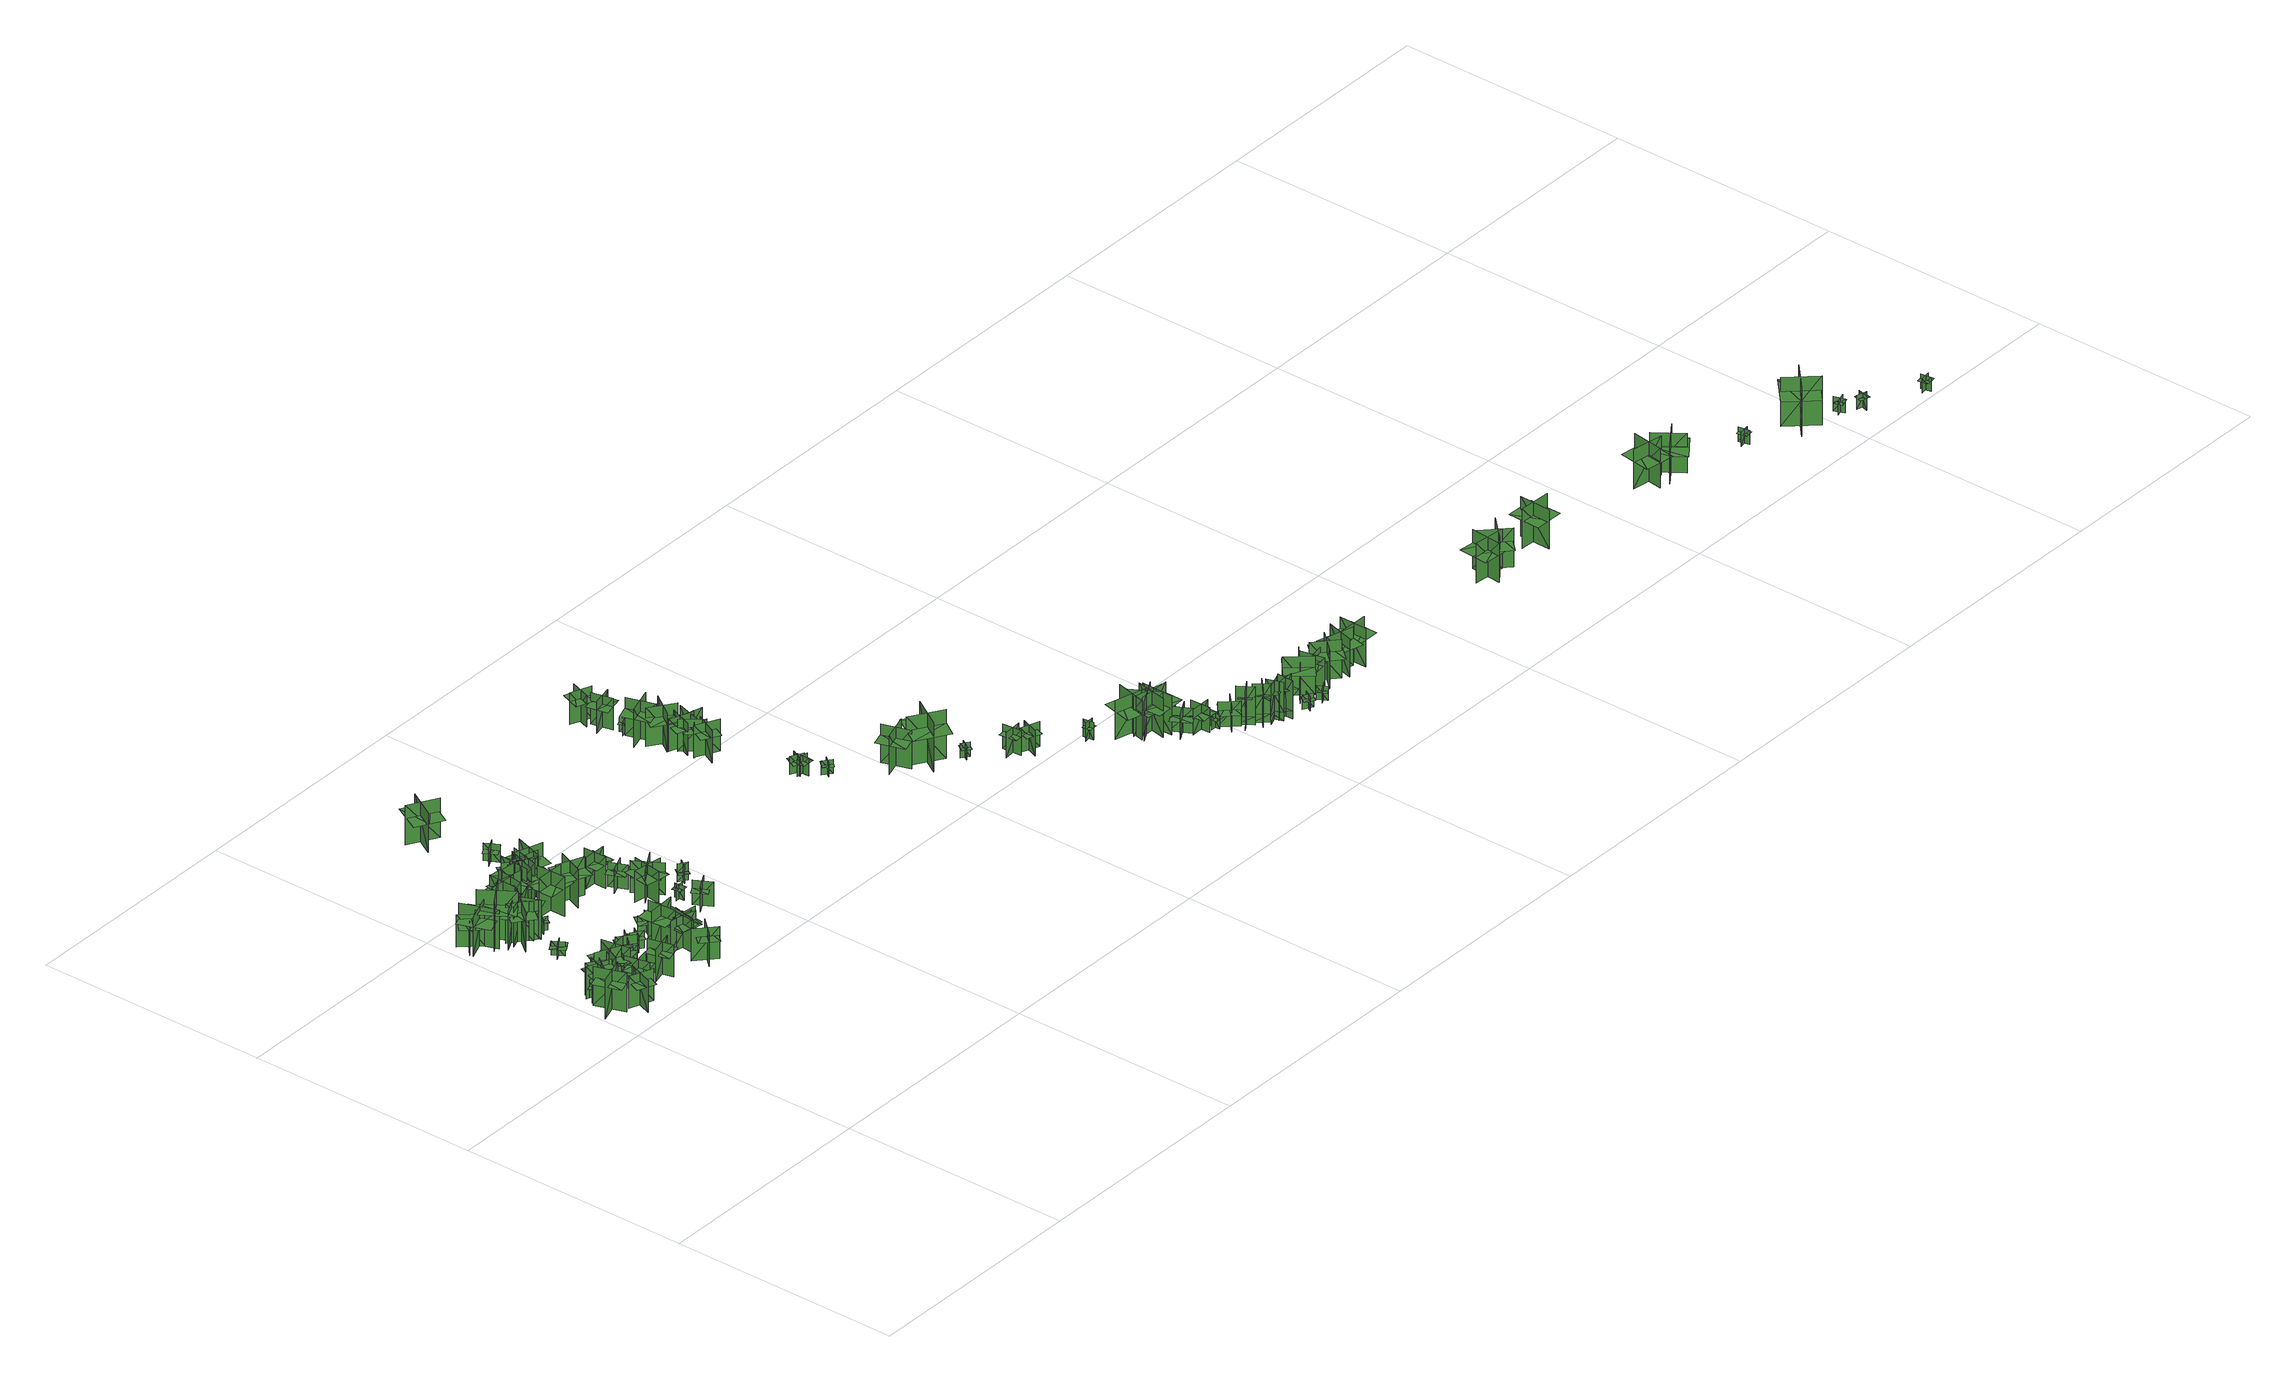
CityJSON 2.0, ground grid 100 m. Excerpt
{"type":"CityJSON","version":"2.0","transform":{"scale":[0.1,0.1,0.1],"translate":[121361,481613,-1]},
"CityObjects":{
"tree1":{"type":"SolitaryVegetationObject","geometry":[{"type":"MultiSurface","lod":"1","boundaries":[[[0,1,2]],[[0,2,3]],[[4,5,6]],[[4,6,7]],[[8,9,10]],[[8,10,11]],[[8,12,13]],[[8,13,9]]]}]},
"tree2":{"type":"SolitaryVegetationObject","geometry":[{"type":"MultiSurface","lod":"1","boundaries":[[[14,15,16]],[[14,16,17]],[[18,19,20]],[[18,20,21]],[[22,23,24]],[[22,24,25]],[[22,25,26]],[[22,26,27]]]}]},
"tree3":{"type":"SolitaryVegetationObject","geometry":[{"type":"MultiSurface","lod":"1","boundaries":[[[28,29,30]],[[28,30,31]],[[32,33,34]],[[32,34,35]],[[36,37,38]],[[36,38,39]],[[36,40,41]],[[36,41,37]]]}]},
"tree4":{"type":"SolitaryVegetationObject","geometry":[{"type":"MultiSurface","lod":"1","boundaries":[[[42,43,44]],[[42,44,45]],[[46,47,48]],[[46,48,49]],[[50,51,52]],[[50,52,53]],[[50,54,55]],[[50,55,51]]]}]},
"tree5":{"type":"SolitaryVegetationObject","geometry":[{"type":"MultiSurface","lod":"1","boundaries":[[[56,57,58]],[[56,58,59]],[[60,61,62]],[[60,62,63]],[[64,65,66]],[[64,66,67]],[[64,67,68]],[[64,68,69]]]}]},
"tree6":{"type":"SolitaryVegetationObject","geometry":[{"type":"MultiSurface","lod":"1","boundaries":[[[70,71,72]],[[70,72,73]],[[74,75,76]],[[74,76,77]],[[78,79,80]],[[78,80,81]],[[78,81,82]],[[78,82,83]]]}]},
"tree7":{"type":"SolitaryVegetationObject","geometry":[{"type":"MultiSurface","lod":"1","boundaries":[[[84,85,86]],[[84,86,87]],[[88,89,90]],[[88,90,91]],[[92,93,94]],[[92,94,95]],[[92,96,97]],[[92,97,93]]]}]},
"tree8":{"type":"SolitaryVegetationObject","geometry":[{"type":"MultiSurface","lod":"1","boundaries":[[[98,99,100]],[[98,100,101]],[[102,103,104]],[[102,104,105]],[[106,107,108]],[[106,108,109]],[[106,109,110]],[[106,110,111]]]}]},
"tree9":{"type":"SolitaryVegetationObject","geometry":[{"type":"MultiSurface","lod":"1","boundaries":[[[112,113,114]],[[112,114,115]],[[116,117,118]],[[116,118,119]],[[120,121,122]],[[120,122,123]],[[120,123,124]],[[120,124,125]]]}]},
"tree10":{"type":"SolitaryVegetationObject","geometry":[{"type":"MultiSurface","lod":"1","boundaries":[[[126,127,128]],[[126,128,129]],[[130,131,132]],[[130,132,133]],[[134,135,136]],[[134,136,137]],[[134,138,139]],[[134,139,135]]]}]},
"tree11":{"type":"SolitaryVegetationObject","geometry":[{"type":"MultiSurface","lod":"1","boundaries":[[[140,141,142]],[[140,142,143]],[[144,145,146]],[[144,146,147]],[[148,149,150]],[[148,150,151]],[[148,151,152]],[[148,152,153]]]}]},
"tree12":{"type":"SolitaryVegetationObject","geometry":[{"type":"MultiSurface","lod":"1","boundaries":[[[154,155,156]],[[154,156,157]],[[158,159,160]],[[158,160,161]],[[162,163,164]],[[162,164,165]],[[162,165,166]],[[162,166,167]]]}]},
"tree13":{"type":"SolitaryVegetationObject","geometry":[{"type":"MultiSurface","lod":"1","boundaries":[[[168,169,170]],[[168,170,171]],[[172,173,174]],[[172,174,175]],[[176,177,178]],[[176,178,179]],[[176,179,180]],[[176,180,181]]]}]},
"tree14":{"type":"SolitaryVegetationObject","geometry":[{"type":"MultiSurface","lod":"1","boundaries":[[[182,183,184]],[[182,184,185]],[[186,187,188]],[[186,188,189]],[[190,191,192]],[[190,192,193]],[[190,193,194]],[[190,194,195]]]}]},
"tree15":{"type":"SolitaryVegetationObject","geometry":[{"type":"MultiSurface","lod":"1","boundaries":[[[196,197,198]],[[196,198,199]],[[200,201,202]],[[200,202,203]],[[204,205,206]],[[204,206,207]],[[204,207,208]],[[204,208,209]]]}]},
"tree16":{"type":"SolitaryVegetationObject","geometry":[{"type":"MultiSurface","lod":"1","boundaries":[[[210,211,212]],[[210,212,213]],[[214,215,216]],[[214,216,217]],[[218,219,220]],[[218,220,221]],[[218,222,223]],[[218,223,219]]]}]},
"tree17":{"type":"SolitaryVegetationObject","geometry":[{"type":"MultiSurface","lod":"1","boundaries":[[[224,225,226]],[[224,226,227]],[[228,229,230]],[[228,230,231]],[[232,233,234]],[[232,234,235]],[[232,236,237]],[[232,237,233]]]}]},
"tree18":{"type":"SolitaryVegetationObject","geometry":[{"type":"MultiSurface","lod":"1","boundaries":[[[238,239,240]],[[238,240,241]],[[242,243,244]],[[242,244,245]],[[246,247,248]],[[246,248,249]],[[246,249,250]],[[246,250,251]]]}]},
"tree19":{"type":"SolitaryVegetationObject","geometry":[{"type":"MultiSurface","lod":"1","boundaries":[[[252,253,254]],[[252,254,255]],[[256,257,258]],[[256,258,259]],[[260,261,262]],[[260,262,263]],[[260,261,264]],[[260,264,265]]]}]},
"tree20":{"type":"SolitaryVegetationObject","geometry":[{"type":"MultiSurface","lod":"1","boundaries":[[[266,267,268]],[[266,268,269]],[[270,271,272]],[[270,272,273]],[[274,275,276]],[[274,276,277]],[[274,277,278]],[[274,278,279]]]}]},
"tree21":{"type":"SolitaryVegetationObject","geometry":[{"type":"MultiSurface","lod":"1","boundaries":[[[280,281,282]],[[280,282,283]],[[284,285,286]],[[284,286,287]],[[288,289,290]],[[288,290,291]],[[288,291,292]],[[288,292,293]]]}]},
"tree22":{"type":"SolitaryVegetationObject","geometry":[{"type":"MultiSurface","lod":"1","boundaries":[[[294,295,296]],[[294,296,297]],[[298,299,300]],[[298,300,301]],[[302,303,304]],[[302,304,305]],[[302,305,306]],[[302,306,307]]]}]},
"tree23":{"type":"SolitaryVegetationObject","geometry":[{"type":"MultiSurface","lod":"1","boundaries":[[[308,309,310]],[[308,310,311]],[[312,313,314]],[[312,314,315]],[[316,317,318]],[[316,318,319]],[[316,319,320]],[[316,320,321]]]}]},
"tree24":{"type":"SolitaryVegetationObject","geometry":[{"type":"MultiSurface","lod":"1","boundaries":[[[322,323,324]],[[322,324,325]],[[326,327,328]],[[326,328,329]],[[330,331,332]],[[330,332,333]],[[330,334,335]],[[330,335,331]]]}]},
"tree25":{"type":"SolitaryVegetationObject","geometry":[{"type":"MultiSurface","lod":"1","boundaries":[[[336,337,338]],[[336,338,339]],[[340,341,342]],[[340,342,343]],[[344,345,346]],[[344,346,347]],[[344,348,349]],[[344,349,345]]]}]},
"tree26":{"type":"SolitaryVegetationObject","geometry":[{"type":"MultiSurface","lod":"1","boundaries":[[[350,351,352]],[[350,352,353]],[[354,355,356]],[[354,356,357]],[[358,359,360]],[[358,360,361]],[[358,362,363]],[[358,363,359]]]}]},
"tree27":{"type":"SolitaryVegetationObject","geometry":[{"type":"MultiSurface","lod":"1","boundaries":[[[364,365,366]],[[364,366,367]],[[368,369,370]],[[368,370,371]],[[372,373,374]],[[372,374,375]],[[372,375,376]],[[372,376,377]]]}]},
"tree28":{"type":"SolitaryVegetationObject","geometry":[{"type":"MultiSurface","lod":"1","boundaries":[[[378,379,380]],[[378,380,381]],[[382,383,384]],[[382,384,385]],[[386,387,388]],[[386,388,389]],[[386,389,390]],[[386,390,391]]]}]},
"tree29":{"type":"SolitaryVegetationObject","geometry":[{"type":"MultiSurface","lod":"1","boundaries":[[[392,393,394]],[[392,394,395]],[[396,397,398]],[[396,398,399]],[[400,401,402]],[[400,402,403]],[[400,404,405]],[[400,405,401]]]}]},
"tree30":{"type":"SolitaryVegetationObject","geometry":[{"type":"MultiSurface","lod":"1","boundaries":[[[406,407,408]],[[406,408,409]],[[410,411,412]],[[410,412,413]],[[414,415,411]],[[414,411,410]],[[416,417,407]],[[416,407,406]],[[406,407,418]],[[406,418,419]],[[406,420,421]],[[406,421,407]]]}]},
"tree31":{"type":"SolitaryVegetationObject","geometry":[{"type":"MultiSurface","lod":"1","boundaries":[[[422,423,424]],[[422,424,425]],[[426,427,428]],[[426,428,429]],[[430,431,432]],[[430,432,433]],[[430,433,434]],[[430,434,435]]]}]},
"tree32":{"type":"SolitaryVegetationObject","geometry":[{"type":"MultiSurface","lod":"1","boundaries":[[[436,437,438]],[[436,438,439]],[[440,441,442]],[[440,442,443]],[[444,445,446]],[[444,446,447]],[[444,448,449]],[[444,449,445]]]}]},
"tree33":{"type":"SolitaryVegetationObject","geometry":[{"type":"MultiSurface","lod":"1","boundaries":[[[450,451,452]],[[450,452,453]],[[454,455,456]],[[454,456,457]],[[458,459,460]],[[458,460,461]],[[458,461,462]],[[458,462,463]]]}]},
"tree34":{"type":"SolitaryVegetationObject","geometry":[{"type":"MultiSurface","lod":"1","boundaries":[[[464,465,466]],[[464,466,467]],[[468,469,470]],[[468,470,471]],[[472,473,474]],[[472,474,475]],[[472,475,476]],[[472,476,477]]]}]},
"tree35":{"type":"SolitaryVegetationObject","geometry":[{"type":"MultiSurface","lod":"1","boundaries":[[[478,479,480]],[[478,480,481]],[[482,483,484]],[[482,484,485]],[[486,487,488]],[[486,488,489]],[[486,489,490]],[[486,490,491]]]}]},
"tree36":{"type":"SolitaryVegetationObject","geometry":[{"type":"MultiSurface","lod":"1","boundaries":[[[492,493,494]],[[492,494,495]],[[496,497,498]],[[496,498,499]],[[500,501,502]],[[500,502,503]],[[500,503,504]],[[500,504,505]]]}]},
"tree37":{"type":"SolitaryVegetationObject","geometry":[{"type":"MultiSurface","lod":"1","boundaries":[[[506,507,508]],[[506,508,509]],[[510,511,512]],[[510,512,513]],[[514,515,516]],[[514,516,517]],[[514,515,518]],[[514,518,519]]]}]},
"tree38":{"type":"SolitaryVegetationObject","geometry":[{"type":"MultiSurface","lod":"1","boundaries":[[[520,521,522]],[[520,522,523]],[[524,525,526]],[[524,526,527]],[[528,529,530]],[[528,530,531]],[[528,529,532]],[[528,532,533]]]}]},
"tree39":{"type":"SolitaryVegetationObject","geometry":[{"type":"MultiSurface","lod":"1","boundaries":[[[534,535,536]],[[534,536,537]],[[538,539,540]],[[538,540,541]],[[542,543,544]],[[542,544,545]],[[542,543,546]],[[542,546,547]]]}]},
"tree40":{"type":"SolitaryVegetationObject","geometry":[{"type":"MultiSurface","lod":"1","boundaries":[[[548,549,550]],[[548,550,551]],[[552,553,554]],[[552,554,555]],[[556,557,558]],[[556,558,559]],[[556,557,560]],[[556,560,561]]]}]},
"tree41":{"type":"SolitaryVegetationObject","geometry":[{"type":"MultiSurface","lod":"1","boundaries":[[[562,563,564]],[[562,564,565]],[[566,567,568]],[[566,568,569]],[[570,571,572]],[[570,572,573]],[[570,571,574]],[[570,574,575]]]}]},
"tree42":{"type":"SolitaryVegetationObject","geometry":[{"type":"MultiSurface","lod":"1","boundaries":[[[576,577,578]],[[576,578,579]],[[580,581,582]],[[580,582,583]],[[584,585,586]],[[584,586,587]],[[584,585,588]],[[584,588,589]]]}]},
"tree43":{"type":"SolitaryVegetationObject","geometry":[{"type":"MultiSurface","lod":"1","boundaries":[[[590,591,592]],[[590,592,593]],[[594,595,596]],[[594,596,597]],[[598,599,600]],[[598,600,601]],[[598,602,603]],[[598,603,599]]]}]},
"tree44":{"type":"SolitaryVegetationObject","geometry":[{"type":"MultiSurface","lod":"1","boundaries":[[[604,605,606]],[[604,606,607]],[[608,609,610]],[[608,610,611]],[[612,613,614]],[[612,614,615]],[[612,615,616]],[[612,616,617]]]}]},
"tree45":{"type":"SolitaryVegetationObject","geometry":[{"type":"MultiSurface","lod":"1","boundaries":[[[618,619,620]],[[618,620,621]],[[622,623,624]],[[622,624,625]],[[626,627,628]],[[626,628,629]],[[626,627,630]],[[626,630,631]]]}]},
"tree46":{"type":"SolitaryVegetationObject","geometry":[{"type":"MultiSurface","lod":"1","boundaries":[[[632,633,634]],[[632,634,635]],[[636,637,638]],[[636,638,639]],[[640,641,642]],[[640,642,643]],[[640,641,644]],[[640,644,645]]]}]},
"tree47":{"type":"SolitaryVegetationObject","geometry":[{"type":"MultiSurface","lod":"1","boundaries":[[[646,647,648]],[[646,648,649]],[[650,651,652]],[[650,652,653]],[[654,655,656]],[[654,656,657]],[[654,657,658]],[[654,658,659]]]}]},
"tree48":{"type":"SolitaryVegetationObject","geometry":[{"type":"MultiSurface","lod":"1","boundaries":[[[660,661,662]],[[660,662,663]],[[664,665,666]],[[664,666,667]],[[668,669,670]],[[668,670,671]],[[668,671,672]],[[668,672,673]]]}]},
"tree49":{"type":"SolitaryVegetationObject","geometry":[{"type":"MultiSurface","lod":"1","boundaries":[[[674,675,676]],[[674,676,677]],[[678,679,680]],[[678,680,681]],[[682,683,684]],[[682,684,685]],[[682,685,686]],[[682,686,687]]]}]},
"tree50":{"type":"SolitaryVegetationObject","geometry":[{"type":"MultiSurface","lod":"1","boundaries":[[[688,689,690]],[[688,690,691]],[[692,693,694]],[[692,694,695]],[[696,697,698]],[[696,698,699]],[[696,699,700]],[[696,700,701]]]}]},
"tree51":{"type":"SolitaryVegetationObject","geometry":[{"type":"MultiSurface","lod":"1","boundaries":[[[702,703,704]],[[702,704,705]],[[706,707,708]],[[706,708,709]],[[710,711,712]],[[710,712,713]],[[710,713,714]],[[710,714,715]]]}]},
"tree52":{"type":"SolitaryVegetationObject","geometry":[{"type":"MultiSurface","lod":"1","boundaries":[[[716,717,718]],[[716,718,719]],[[720,721,722]],[[720,722,723]],[[724,725,726]],[[724,726,727]],[[724,727,728]],[[724,728,729]]]}]},
"tree53":{"type":"SolitaryVegetationObject","geometry":[{"type":"MultiSurface","lod":"1","boundaries":[[[730,731,732]],[[730,732,733]],[[734,735,736]],[[734,736,737]],[[738,739,740]],[[738,740,741]],[[738,741,742]],[[738,742,743]]]}]},
"tree54":{"type":"SolitaryVegetationObject","geometry":[{"type":"MultiSurface","lod":"1","boundaries":[[[744,745,746]],[[744,746,747]],[[748,749,750]],[[748,750,751]],[[752,753,754]],[[752,754,755]],[[752,755,756]],[[752,756,757]]]}]},
"tree55":{"type":"SolitaryVegetationObject","geometry":[{"type":"MultiSurface","lod":"1","boundaries":[[[758,759,760]],[[758,760,761]],[[762,763,764]],[[762,764,765]],[[766,767,763]],[[766,763,762]],[[768,769,759]],[[768,759,758]],[[758,759,770]],[[758,770,771]],[[758,772,773]],[[758,773,759]]]}]},
"tree56":{"type":"SolitaryVegetationObject","geometry":[{"type":"MultiSurface","lod":"1","boundaries":[[[774,775,776]],[[774,776,777]],[[778,779,780]],[[778,780,781]],[[782,783,784]],[[782,784,785]],[[782,786,787]],[[782,787,783]]]}]},
"tree57":{"type":"SolitaryVegetationObject","geometry":[{"type":"MultiSurface","lod":"1","boundaries":[[[788,789,790]],[[788,790,791]],[[792,793,794]],[[792,794,795]],[[796,797,798]],[[796,798,799]],[[796,797,800]],[[796,800,801]]]}]},
"tree58":{"type":"SolitaryVegetationObject","geometry":[{"type":"MultiSurface","lod":"1","boundaries":[[[802,803,804]],[[802,804,805]],[[806,807,808]],[[806,808,809]],[[810,811,812]],[[810,812,813]],[[810,813,814]],[[810,814,815]]]}]},
"tree59":{"type":"SolitaryVegetationObject","geometry":[{"type":"MultiSurface","lod":"1","boundaries":[[[816,817,818]],[[816,818,819]],[[820,821,822]],[[820,822,823]],[[824,825,826]],[[824,826,827]],[[824,827,828]],[[824,828,829]]]}]},
"tree60":{"type":"SolitaryVegetationObject","geometry":[{"type":"MultiSurface","lod":"1","boundaries":[[[830,831,832]],[[830,832,833]],[[834,835,836]],[[834,836,837]],[[838,839,840]],[[838,840,841]],[[838,842,843]],[[838,843,839]]]}]},
"tree61":{"type":"SolitaryVegetationObject","geometry":[{"type":"MultiSurface","lod":"1","boundaries":[[[844,845,846]],[[844,846,847]],[[848,849,850]],[[848,850,851]],[[852,853,854]],[[852,854,855]],[[852,855,856]],[[852,856,857]]]}]},
"tree62":{"type":"SolitaryVegetationObject","geometry":[{"type":"MultiSurface","lod":"1","boundaries":[[[858,859,860]],[[858,860,861]],[[862,863,864]],[[862,864,865]],[[866,867,868]],[[866,868,869]],[[866,870,871]],[[866,871,867]]]}]},
"tree63":{"type":"SolitaryVegetationObject","geometry":[{"type":"MultiSurface","lod":"1","boundaries":[[[872,873,874]],[[872,874,875]],[[876,877,878]],[[876,878,879]],[[880,881,882]],[[880,882,883]],[[880,883,884]],[[880,884,885]]]}]},
"tree64":{"type":"SolitaryVegetationObject","geometry":[{"type":"MultiSurface","lod":"1","boundaries":[[[886,887,888]],[[886,888,889]],[[890,891,892]],[[890,892,893]],[[894,895,896]],[[894,896,897]],[[894,897,898]],[[894,898,899]]]}]},
"tree65":{"type":"SolitaryVegetationObject","geometry":[{"type":"MultiSurface","lod":"1","boundaries":[[[900,901,902]],[[900,902,903]],[[904,905,906]],[[904,906,907]],[[908,909,910]],[[908,910,911]],[[908,911,912]],[[908,912,913]]]}]},
"tree66":{"type":"SolitaryVegetationObject","geometry":[{"type":"MultiSurface","lod":"1","boundaries":[[[914,915,916]],[[914,916,917]],[[918,919,920]],[[918,920,921]],[[922,923,924]],[[922,924,925]],[[922,925,926]],[[922,926,927]]]}]},
"tree67":{"type":"SolitaryVegetationObject","geometry":[{"type":"MultiSurface","lod":"1","boundaries":[[[928,929,930]],[[928,930,931]],[[932,933,934]],[[932,934,935]],[[936,937,938]],[[936,938,939]],[[936,939,940]],[[936,940,941]]]}]},
"tree68":{"type":"SolitaryVegetationObject","geometry":[{"type":"MultiSurface","lod":"1","boundaries":[[[942,943,944]],[[942,944,945]],[[946,947,948]],[[946,948,949]],[[950,951,952]],[[950,952,953]],[[950,953,954]],[[950,954,955]]]}]},
"tree69":{"type":"SolitaryVegetationObject","geometry":[{"type":"MultiSurface","lod":"1","boundaries":[[[956,957,958]],[[956,958,959]],[[960,961,962]],[[960,962,963]],[[964,965,966]],[[964,966,967]],[[964,967,968]],[[964,968,969]]]}]},
"tree70":{"type":"SolitaryVegetationObject","geometry":[{"type":"MultiSurface","lod":"1","boundaries":[[[970,971,972]],[[970,972,973]],[[974,975,976]],[[974,976,977]],[[978,979,980]],[[978,980,981]],[[978,981,982]],[[978,982,983]]]}]},
"tree71":{"type":"SolitaryVegetationObject","geometry":[{"type":"MultiSurface","lod":"1","boundaries":[[[984,985,986]],[[984,986,987]],[[988,989,990]],[[988,990,991]],[[992,993,994]],[[992,994,995]],[[992,996,997]],[[992,997,993]]]}]},
"tree72":{"type":"SolitaryVegetationObject","geometry":[{"type":"MultiSurface","lod":"1","boundaries":[[[998,999,1000]],[[998,1000,1001]],[[1002,1003,1004]],[[1002,1004,1005]],[[1006,1007,1008]],[[1006,1008,1009]],[[1006,1010,1011]],[[1006,1011,1007]]]}]},
"tree73":{"type":"SolitaryVegetationObject","geometry":[{"type":"MultiSurface","lod":"1","boundaries":[[[1012,1013,1014]],[[1012,1014,1015]],[[1016,1017,1018]],[[1016,1018,1019]],[[1020,1021,1022]],[[1020,1022,1023]],[[1020,1024,1025]],[[1020,1025,1021]]]}]},
"tree74":{"type":"SolitaryVegetationObject","geometry":[{"type":"MultiSurface","lod":"1","boundaries":[[[1026,1027,1028]],[[1026,1028,1029]],[[1030,1031,1032]],[[1030,1032,1033]],[[1034,1035,1036]],[[1034,1036,1037]],[[1034,1037,1038]],[[1034,1038,1039]]]}]},
"tree75":{"type":"SolitaryVegetationObject","geometry":[{"type":"MultiSurface","lod":"1","boundaries":[[[1040,1041,1042]],[[1040,1042,1043]],[[1044,1045,1046]],[[1044,1046,1047]],[[1048,1049,1050]],[[1048,1050,1051]],[[1048,1051,1052]],[[1048,1052,1053]]]}]},
"tree76":{"type":"SolitaryVegetationObject","geometry":[{"type":"MultiSurface","lod":"1","boundaries":[[[1054,1055,1056]],[[1054,1056,1057]],[[1058,1059,1060]],[[1058,1060,1061]],[[1062,1063,1064]],[[1062,1064,1065]],[[1062,1065,1066]],[[1062,1066,1067]]]}]},
"tree77":{"type":"SolitaryVegetationObject","geometry":[{"type":"MultiSurface","lod":"1","boundaries":[[[1068,1069,1070]],[[1068,1070,1071]],[[1072,1073,1074]],[[1072,1074,1075]],[[1076,1077,1078]],[[1076,1078,1079]],[[1076,1079,1080]],[[1076,1080,1081]]]}]},
"tree78":{"type":"SolitaryVegetationObject","geometry":[{"type":"MultiSurface","lod":"1","boundaries":[[[1082,1083,1084]],[[1082,1084,1085]],[[1086,1087,1088]],[[1086,1088,1089]],[[1090,1091,1092]],[[1090,1092,1093]],[[1090,1093,1094]],[[1090,1094,1095]]]}]},
"tree79":{"type":"SolitaryVegetationObject","geometry":[{"type":"MultiSurface","lod":"1","boundaries":[[[1096,1097,1098]],[[1096,1098,1099]],[[1100,1101,1102]],[[1100,1102,1103]],[[1104,1105,1106]],[[1104,1106,1107]],[[1104,1107,1108]],[[1104,1108,1109]]]}]},
"tree80":{"type":"SolitaryVegetationObject","geometry":[{"type":"MultiSurface","lod":"1","boundaries":[[[1110,1111,1112]],[[1110,1112,1113]],[[1114,1115,1116]],[[1114,1116,1117]],[[1118,1119,1120]],[[1118,1120,1121]],[[1118,1122,1123]],[[1118,1123,1119]]]}]},
"tree81":{"type":"SolitaryVegetationObject","geometry":[{"type":"MultiSurface","lod":"1","boundaries":[[[1124,1125,1126]],[[1124,1126,1127]],[[1128,1129,1130]],[[1128,1130,1131]],[[1132,1133,1134]],[[1132,1134,1135]],[[1132,1135,1136]],[[1132,1136,1137]]]}]},
"tree82":{"type":"SolitaryVegetationObject","geometry":[{"type":"MultiSurface","lod":"1","boundaries":[[[1138,1139,1140]],[[1138,1140,1141]],[[1142,1143,1144]],[[1142,1144,1145]],[[1146,1147,1148]],[[1146,1148,1149]],[[1146,1149,1150]],[[1146,1150,1151]]]}]},
"tree83":{"type":"SolitaryVegetationObject","geometry":[{"type":"MultiSurface","lod":"1","boundaries":[[[1152,1153,1154]],[[1152,1154,1155]],[[1156,1157,1158]],[[1156,1158,1159]],[[1160,1161,1162]],[[1160,1162,1163]],[[1160,1163,1164]],[[1160,1164,1165]]]}]},
"tree84":{"type":"SolitaryVegetationObject","geometry":[{"type":"MultiSurface","lod":"1","boundaries":[[[1166,1167,1168]],[[1166,1168,1169]],[[1170,1171,1172]],[[1170,1172,1173]],[[1174,1175,1171]],[[1174,1171,1170]],[[1176,1177,1167]],[[1176,1167,1166]],[[1178,1179,1180]],[[1178,1180,1181]],[[1182,1183,1184]],[[1182,1184,1185]]]}]},
"tree85":{"type":"SolitaryVegetationObject","geometry":[{"type":"MultiSurface","lod":"1","boundaries":[[[1186,1187,1188]],[[1186,1188,1189]],[[1190,1191,1192]],[[1190,1192,1193]],[[1194,1195,1191]],[[1194,1191,1190]],[[1196,1197,1187]],[[1196,1187,1186]],[[1198,1199,1200]],[[1198,1200,1201]],[[1202,1203,1204]],[[1202,1204,1205]]]}]},
"tree86":{"type":"SolitaryVegetationObject","geometry":[{"type":"MultiSurface","lod":"1","boundaries":[[[1206,1207,1208]],[[1206,1208,1209]],[[1210,1211,1212]],[[1210,1212,1213]],[[1214,1215,1211]],[[1214,1211,1210]],[[1216,1217,1207]],[[1216,1207,1206]],[[1218,1219,1220]],[[1218,1220,1221]],[[1222,1223,1224]],[[1222,1224,1225]]]}]},
"tree87":{"type":"SolitaryVegetationObject","geometry":[{"type":"MultiSurface","lod":"1","boundaries":[[[1226,1227,1228]],[[1226,1228,1229]],[[1230,1231,1232]],[[1230,1232,1233]],[[1234,1235,1231]],[[1234,1231,1230]],[[1236,1237,1227]],[[1236,1227,1226]],[[1238,1239,1240]],[[1238,1240,1241]],[[1242,1243,1244]],[[1242,1244,1245]]]}]},
"tree88":{"type":"SolitaryVegetationObject","geometry":[{"type":"MultiSurface","lod":"1","boundaries":[[[1246,1247,1248]],[[1246,1248,1249]],[[1250,1251,1252]],[[1250,1252,1253]],[[1254,1255,1256]],[[1254,1256,1257]],[[1254,1257,1258]],[[1254,1258,1259]]]}]},
"tree89":{"type":"SolitaryVegetationObject","geometry":[{"type":"MultiSurface","lod":"1","boundaries":[[[1260,1261,1262]],[[1260,1262,1263]],[[1264,1265,1266]],[[1264,1266,1267]],[[1268,1269,1270]],[[1268,1270,1271]],[[1268,1271,1272]],[[1268,1272,1273]]]}]},
"tree90":{"type":"SolitaryVegetationObject","geometry":[{"type":"MultiSurface","lod":"1","boundaries":[[[1274,1275,1276]],[[1274,1276,1277]],[[1278,1279,1280]],[[1278,1280,1281]],[[1282,1283,1284]],[[1282,1284,1285]],[[1282,1285,1286]],[[1282,1286,1287]]]}]},
"tree91":{"type":"SolitaryVegetationObject","geometry":[{"type":"MultiSurface","lod":"1","boundaries":[[[1288,1289,1290]],[[1288,1290,1291]],[[1292,1293,1294]],[[1292,1294,1295]],[[1296,1297,1298]],[[1296,1298,1299]],[[1296,1300,1301]],[[1296,1301,1297]]]}]},
"tree92":{"type":"SolitaryVegetationObject","geometry":[{"type":"MultiSurface","lod":"1","boundaries":[[[1302,1303,1304]],[[1302,1304,1305]],[[1306,1307,1308]],[[1306,1308,1309]],[[1310,1311,1312]],[[1310,1312,1313]],[[1310,1313,1314]],[[1310,1314,1315]]]}]},
"tree93":{"type":"SolitaryVegetationObject","geometry":[{"type":"MultiSurface","lod":"1","boundaries":[[[1316,1317,1318]],[[1316,1318,1319]],[[1320,1321,1322]],[[1320,1322,1323]],[[1324,1325,1326]],[[1324,1326,1327]],[[1324,1327,1328]],[[1324,1328,1329]]]}]},
"tree94":{"type":"SolitaryVegetationObject","geometry":[{"type":"MultiSurface","lod":"1","boundaries":[[[1330,1331,1332]],[[1330,1332,1333]],[[1334,1335,1336]],[[1334,1336,1337]],[[1338,1339,1340]],[[1338,1340,1341]],[[1338,1341,1342]],[[1338,1342,1343]]]}]},
"tree95":{"type":"SolitaryVegetationObject","geometry":[{"type":"MultiSurface","lod":"1","boundaries":[[[1344,1345,1346]],[[1344,1346,1347]],[[1348,1349,1350]],[[1348,1350,1351]],[[1352,1353,1354]],[[1352,1354,1355]],[[1352,1355,1356]],[[1352,1356,1357]]]}]},
"tree96":{"type":"SolitaryVegetationObject","geometry":[{"type":"MultiSurface","lod":"1","boundaries":[[[1358,1359,1360]],[[1358,1360,1361]],[[1362,1363,1364]],[[1362,1364,1365]],[[1366,1367,1368]],[[1366,1368,1369]],[[1366,1369,1370]],[[1366,1370,1371]]]}]},
"tree97":{"type":"SolitaryVegetationObject","geometry":[{"type":"MultiSurface","lod":"1","boundaries":[[[1372,1373,1374]],[[1372,1374,1375]],[[1376,1377,1378]],[[1376,1378,1379]],[[1380,1381,1382]],[[1380,1382,1383]],[[1380,1383,1384]],[[1380,1384,1385]]]}]},
"tree98":{"type":"SolitaryVegetationObject","geometry":[{"type":"MultiSurface","lod":"1","boundaries":[[[1386,1387,1388]],[[1386,1388,1389]],[[1390,1391,1392]],[[1390,1392,1393]],[[1394,1395,1396]],[[1394,1396,1397]],[[1394,1397,1398]],[[1394,1398,1399]]]}]},
"tree99":{"type":"SolitaryVegetationObject","geometry":[{"type":"MultiSurface","lod":"1","boundaries":[[[1400,1401,1402]],[[1400,1402,1403]],[[1404,1405,1406]],[[1404,1406,1407]],[[1408,1409,1410]],[[1408,1410,1411]],[[1408,1411,1412]],[[1408,1412,1413]]]}]},
"tree100":{"type":"SolitaryVegetationObject","geometry":[{"type":"MultiSurface","lod":"1","boundaries":[[[1414,1415,1416]],[[1414,1416,1417]],[[1418,1419,1420]],[[1418,1420,1421]],[[1422,1423,1424]],[[1422,1424,1425]],[[1422,1426,1427]],[[1422,1427,1423]]]}]},
"tree101":{"type":"SolitaryVegetationObject","geometry":[{"type":"MultiSurface","lod":"1","boundaries":[[[1428,1429,1430]],[[1428,1430,1431]],[[1432,1433,1434]],[[1432,1434,1435]],[[1436,1437,1438]],[[1436,1438,1439]],[[1436,1439,1440]],[[1436,1440,1441]]]}]},
"tree102":{"type":"SolitaryVegetationObject","geometry":[{"type":"MultiSurface","lod":"1","boundaries":[[[1442,1443,1444]],[[1442,1444,1445]],[[1446,1447,1448]],[[1446,1448,1449]],[[1450,1451,1452]],[[1450,1452,1453]],[[1450,1454,1455]],[[1450,1455,1451]]]}]},
"tree103":{"type":"SolitaryVegetationObject","geometry":[{"type":"MultiSurface","lod":"1","boundaries":[[[1456,1457,1458]],[[1456,1458,1459]],[[1460,1461,1462]],[[1460,1462,1463]],[[1464,1465,1466]],[[1464,1466,1467]],[[1464,1468,1469]],[[1464,1469,1465]]]}]},
"tree104":{"type":"SolitaryVegetationObject","geometry":[{"type":"MultiSurface","lod":"1","boundaries":[[[1470,1471,1472]],[[1470,1472,1473]],[[1474,1475,1476]],[[1474,1476,1477]],[[1478,1479,1480]],[[1478,1480,1481]],[[1478,1481,1482]],[[1478,1482,1483]]]}]}
},
"vertices":[
[53,1253,10],[95,1130,10],[95,1130,182],[53,1253,182],[9,1161,10],[132,1202,10],[132,1202,182],[9,1161,182],[57,1243,137],[95,1130,137],[144,1147,137],[106,1259,137],[8,1226,137],[46,1114,137],
[66,1270,8],[124,1291,8],[124,1291,90],[66,1270,90],[106,1251,8],[84,1309,8],[84,1309,90],[106,1251,90],[103,1258,59],[127,1267,59],[112,1307,59],[88,1299,59],[64,1290,59],[79,1249,59],
[147,1069,7],[185,1168,7],[185,1168,148],[147,1069,148],[223,1103,7],[124,1142,7],[124,1142,148],[223,1103,148],[150,1077,112],[185,1168,112],[146,1183,112],[111,1092,112],[189,1062,112],[224,1153,112],
[99,1231,7],[135,1331,7],[135,1331,148],[99,1231,148],[175,1267,7],[75,1304,7],[75,1304,148],[175,1267,148],[102,1240,111],[135,1331,111],[96,1346,111],[62,1254,111],[141,1225,111],[175,1317,111],
[176,1261,9],[92,1323,9],[92,1323,149],[176,1261,149],[166,1327,9],[166,1327,149],[104,1243,149],[104,1243,9],[166,1327,105],[131,1353,105],[81,1286,105],[116,1260,105],[151,1234,105],[201,1301,105],
[209,1341,8],[158,1231,8],[158,1231,177],[209,1341,177],[133,1314,8],[243,1263,8],[243,1263,177],[133,1314,177],[133,1314,130],[107,1259,130],[218,1207,130],[243,1263,130],[269,1318,130],[159,1369,130],
[291,1198,10],[187,1176,10],[187,1176,150],[291,1198,150],[221,1244,10],[243,1140,10],[243,1140,150],[221,1244,150],[282,1196,114],[187,1176,114],[196,1135,114],[291,1155,114],[274,1238,114],[179,1217,114],
[285,1302,9],[165,1281,9],[165,1281,178],[285,1302,178],[219,1349,9],[240,1229,9],[240,1229,178],[219,1349,178],[219,1349,131],[159,1339,131],[180,1219,131],[240,1229,131],[300,1240,131],[279,1360,131],
[271,1324,10],[216,1241,10],[216,1241,149],[271,1324,149],[206,1312,10],[289,1256,10],[289,1256,149],[206,1312,149],[206,1312,110],[178,1270,110],[261,1215,110],[289,1256,110],[316,1298,110],[234,1353,110],
[36,1825,6],[115,1896,6],[115,1896,147],[36,1825,147],[120,1821,6],[49,1900,6],[49,1900,147],[120,1821,147],[43,1831,110],[115,1896,110],[87,1927,110],[15,1862,110],[71,1800,110],[143,1865,110],
[242,1325,11],[304,1247,11],[304,1247,149],[242,1325,149],[234,1259,11],[312,1322,11],[312,1322,149],[234,1259,149],[234,1259,110],[266,1220,110],[343,1283,110],[312,1322,110],[280,1360,110],[203,1297,110],
[82,1914,7],[138,1767,7],[138,1767,177],[82,1914,177],[37,1811,7],[184,1867,7],[184,1867,177],[37,1811,177],[43,1813,130],[68,1749,130],[203,1801,130],[178,1865,130],[154,1929,130],[19,1878,130],
[115,1856,8],[192,1864,8],[192,1864,116],[115,1856,116],[155,1823,8],[147,1900,8],[147,1900,116],[155,1823,116],[155,1823,86],[194,1827,86],[185,1904,86],[147,1900,86],[108,1896,86],[117,1819,86],
[261,1584,6],[261,1584,68],[216,1555,68],[216,1555,6],[253,1549,6],[253,1549,68],[225,1592,68],[225,1592,6],[257,1542,48],[280,1557,48],[245,1611,48],[223,1596,48],[200,1582,48],[235,1528,48],
[240,1857,6],[112,1770,6],[112,1770,222],[240,1857,222],[138,1877,6],[226,1749,6],[226,1749,222],[138,1877,222],[138,1877,161],[74,1833,161],[162,1705,161],[226,1749,161],[290,1793,161],[202,1921,161],
[364,1248,9],[391,1145,9],[391,1145,150],[364,1248,150],[322,1175,9],[425,1202,9],[425,1202,150],[322,1175,150],[366,1239,113],[391,1145,113],[431,1156,113],[406,1250,113],[325,1228,113],[350,1134,113],
[185,1681,5],[265,1783,5],[265,1783,177],[185,1681,177],[286,1694,5],[184,1774,5],[184,1774,177],[286,1694,177],[191,1690,133],[265,1783,133],[224,1815,133],[151,1721,133],[232,1658,133],[305,1751,133],
[152,1736,7],[293,1807,7],[293,1807,178],[152,1736,178],[260,1702,7],[189,1842,7],[189,1842,178],[260,1702,178],[257,1707,131],[318,1738,131],[253,1868,131],[192,1837,131],[130,1806,131],[195,1676,131],
[390,1318,15],[327,1371,15],[327,1371,125],[390,1318,125],[385,1374,15],[332,1311,15],[332,1311,125],[385,1374,125],[392,1320,88],[329,1373,88],[302,1341,88],[365,1288,88],[350,1398,88],[413,1346,88],
[180,1733,8],[328,1787,8],[328,1787,179],[180,1733,179],[283,1687,8],[228,1835,8],[228,1835,179],[283,1687,179],[280,1693,132],[345,1717,132],[295,1852,132],[230,1829,132],[166,1805,132],[216,1669,132],
[334,1733,13],[310,1695,13],[310,1695,74],[334,1733,74],[305,1727,13],[342,1703,13],[342,1703,74],[305,1727,74],[305,1727,57],[293,1708,57],[330,1684,57],[342,1703,57],[354,1721,57],[317,1745,57],
[417,1374,18],[464,1344,18],[464,1344,95],[417,1374,95],[425,1338,18],[454,1384,18],[454,1384,95],[425,1338,95],[425,1338,73],[448,1323,73],[478,1369,73],[454,1384,73],[431,1399,73],[401,1352,73],
[295,1821,9],[299,1943,9],[299,1943,178],[295,1821,178],[355,1876,9],[233,1880,9],[233,1880,178],[355,1876,178],[355,1876,130],[357,1937,130],[235,1941,130],[233,1880,130],[231,1819,130],[353,1815,130],
[267,1838,9],[343,1913,9],[343,1913,150],[267,1838,150],[351,1838,9],[277,1914,9],[277,1914,150],[351,1838,150],[274,1845,113],[343,1913,113],[313,1943,113],[244,1875,113],[303,1815,113],[372,1883,113],
[332,1931,11],[316,1874,11],[316,1874,90],[332,1931,90],[291,1908,11],[348,1892,11],[348,1892,90],[291,1908,90],[331,1926,69],[316,1874,69],[338,1868,69],[353,1920,69],[308,1933,69],[293,1881,69],
[597,1165,11],[526,1085,11],[526,1085,152],[597,1165,152],[513,1159,11],[592,1088,11],[592,1088,152],[513,1159,152],[591,1158,116],[526,1085,116],[558,1057,116],[622,1130,116],[559,1186,116],[495,1113,116],
[394,1873,9],[274,1892,9],[274,1892,179],[394,1873,179],[347,1939,9],[328,1819,9],[328,1819,179],[347,1939,179],[347,1939,131],[287,1949,131],[268,1829,131],[328,1819,131],[388,1810,131],[407,1930,131],
[530,1377,14],[537,1256,14],[537,1256,183],[530,1377,183],[476,1317,14],[597,1324,14],[597,1324,183],[476,1317,183],[476,1317,136],[479,1256,136],[600,1263,136],[597,1324,136],[594,1385,136],[472,1378,136],
[572,1306,10],[561,1200,10],[561,1200,151],[572,1306,151],[507,1253,10],[613,1241,10],[613,1241,151],[507,1253,151],[571,1297,115],[561,1200,115],[602,1195,115],[613,1292,115],[530,1302,115],[519,1205,115],
[359,1923,66],[380,1868,66],[409,1879,67],[388,1935,67],[397,1907,66],[342,1886,66],[343,1883,121],[398,1904,121],[398,1904,12],[343,1883,12],[357,1923,12],[378,1867,12],[380,1868,121],[359,1923,121],[331,1913,67],[352,1857,67],
[389,1869,12],[364,1942,12],[364,1942,119],[389,1869,119],[412,1915,12],[338,1890,12],[338,1890,119],[412,1915,119],[412,1915,89],[399,1952,89],[326,1927,89],[338,1890,89],[351,1853,89],[424,1878,89],
[591,1297,11],[565,1193,11],[565,1193,152],[591,1297,152],[519,1253,11],[622,1227,11],[622,1227,152],[519,1253,152],[589,1288,115],[565,1193,115],[606,1183,115],[630,1278,115],[548,1298,115],[525,1204,115],
[413,1904,12],[346,1866,12],[346,1866,120],[413,1904,120],[363,1918,12],[402,1851,12],[402,1851,120],[363,1918,120],[363,1918,90],[329,1898,90],[368,1832,90],[402,1851,90],[435,1870,90],[396,1937,90],
[406,1887,12],[329,1958,12],[329,1958,152],[406,1887,152],[403,1954,12],[403,1954,152],[332,1877,152],[332,1877,12],[403,1954,108],[370,1984,108],[314,1922,108],[346,1893,108],[378,1863,108],[435,1925,108],
[642,1245,12],[530,1259,12],[530,1259,153],[642,1245,153],[587,1316,12],[573,1203,12],[573,1203,153],[587,1316,153],[636,1254,107],[642,1306,107],[529,1318,107],[524,1266,107],[518,1213,107],[631,1202,107],
[569,1429,21],[569,1429,98],[530,1374,98],[530,1374,21],[575,1384,21],[575,1384,98],[523,1421,98],[523,1421,21],[583,1378,73],[603,1405,73],[538,1452,73],[518,1425,73],[499,1398,73],[564,1351,73],
[517,1780,12],[387,1780,12],[387,1780,184],[517,1780,184],[454,1842,12],[454,1713,12],[454,1713,184],[454,1842,184],[517,1784,126],[387,1784,126],[387,1719,126],[517,1719,126],[387,1836,126],[516,1836,126],
[408,1856,13],[418,1984,13],[418,1984,185],[408,1856,185],[475,1913,13],[346,1923,13],[346,1923,185],[475,1913,185],[413,1855,128],[423,1984,128],[358,1989,128],[348,1860,128],[475,1980,128],[465,1851,128],
[378,1953,14],[483,1879,14],[483,1879,186],[378,1953,186],[393,1866,14],[467,1972,14],[467,1972,186],[393,1866,186],[375,1950,129],[481,1876,129],[518,1929,129],[412,2003,129],[451,1833,129],[345,1907,129],
[464,1962,15],[416,1841,15],[416,1841,187],[464,1962,187],[384,1927,15],[504,1879,15],[504,1879,187],[384,1927,187],[460,1963,130],[413,1843,130],[473,1819,130],[520,1939,130],[364,1862,130],[412,1982,130],
[529,1901,18],[403,1933,18],[403,1933,190],[529,1901,190],[484,1977,18],[451,1852,18],[451,1852,190],[484,1977,190],[530,1905,132],[404,1938,132],[388,1875,132],[513,1843,132],[417,1988,132],[543,1956,132],
[479,1867,21],[507,1945,21],[507,1945,131],[479,1867,131],[529,1891,21],[452,1919,21],[452,1919,131],[529,1891,131],[481,1866,94],[509,1944,94],[470,1958,94],[443,1880,94],[540,1932,94],[513,1855,94],
[511,1892,21],[466,1962,21],[466,1962,130],[511,1892,130],[524,1956,21],[455,1911,21],[455,1911,130],[524,1956,130],[507,1898,102],[466,1962,102],[439,1944,102],[480,1880,102],[535,1916,102],[494,1979,102],
[570,1817,18],[523,1705,18],[523,1705,187],[570,1817,187],[495,1787,18],[607,1740,18],[607,1740,187],[495,1787,187],[495,1787,139],[471,1730,139],[584,1684,139],[607,1740,139],[630,1796,139],[518,1843,139],
[474,1929,23],[554,1909,23],[554,1909,133],[474,1929,133],[503,1881,23],[523,1961,23],[523,1961,133],[503,1881,133],[473,1926,96],[553,1906,96],[563,1946,96],[483,1966,96],[545,1874,96],[465,1894,96],
[498,1873,22],[537,1996,22],[537,1996,194],[498,1873,194],[576,1914,22],[453,1953,22],[453,1953,194],[576,1914,194],[502,1872,136],[541,1995,136],[479,2014,136],[441,1891,136],[591,1979,136],[552,1856,136],
[527,2132,23],[582,2161,23],[582,2161,101],[527,2132,101],[575,2117,23],[545,2173,23],[545,2173,101],[575,2117,101],[532,2129,76],[547,2104,76],[601,2135,76],[587,2160,76],[573,2186,76],[518,2155,76],
[803,1541,22],[676,1560,22],[676,1560,162],[803,1541,162],[748,1615,22],[728,1487,22],[728,1487,162],[748,1615,162],[747,1609,123],[691,1618,123],[674,1501,123],[729,1492,123],[785,1484,123],[803,1601,123],
[682,1803,23],[682,1703,23],[682,1703,161],[682,1803,161],[635,1756,23],[734,1756,23],[734,1756,161],[635,1756,161],[635,1756,122],[635,1706,122],[734,1706,122],[734,1756,122],[734,1806,122],[635,1806,122],
[840,1365,30],[769,1325,30],[769,1325,139],[840,1365,139],[790,1379,30],[790,1379,139],[830,1308,139],[830,1308,30],[790,1379,104],[760,1362,104],[792,1305,104],[822,1322,104],[851,1339,104],[819,1395,104],
[747,1686,23],[675,1656,23],[675,1656,131],[747,1686,131],[699,1705,23],[729,1634,23],[729,1634,131],[699,1705,131],[699,1705,100],[663,1690,100],[693,1619,100],[729,1634,100],[765,1649,100],[735,1720,100],
[788,1505,22],[721,1616,22],[721,1616,162],[788,1505,162],[809,1595,22],[699,1528,22],[699,1528,162],[809,1595,162],[804,1592,123],[775,1640,123],[674,1579,123],[703,1531,123],[733,1483,123],[834,1544,123],
[801,1426,24],[795,1467,24],[795,1467,86],[801,1426,86],[819,1450,24],[778,1445,24],[778,1445,86],[819,1450,86],[819,1450,70],[816,1470,70],[775,1464,70],[778,1445,70],[781,1425,70],[821,1431,70],
[466,2370,19],[535,2490,19],[535,2490,192],[466,2370,192],[572,2399,19],[452,2468,19],[452,2468,192],[572,2399,192],[479,2373,136],[535,2342,136],[601,2463,136],[545,2494,136],[489,2525,136],[423,2404,136],
[883,1525,63],[918,1501,63],[931,1520,64],[895,1543,64],[912,1531,63],[888,1496,63],[890,1495,102],[914,1530,102],[914,1530,24],[890,1495,24],[882,1524,24],[917,1500,24],[918,1501,102],[883,1525,102],[871,1507,64],[906,1483,64],
[1597,1935,18],[1645,2030,18],[1645,2030,159],[1597,1935,159],[1677,1962,18],[1582,2010,18],[1582,2010,159],[1677,1962,159],[1601,1943,123],[1645,2030,123],[1608,2049,123],[1564,1962,123],[1639,1924,123],[1683,2011,123],
[1719,1616,27],[1746,1668,27],[1746,1668,105],[1719,1616,105],[1757,1628,27],[1705,1655,27],[1705,1655,105],[1757,1628,105],[1721,1615,79],[1747,1667,79],[1721,1681,79],[1695,1628,79],[1769,1657,79],[1742,1604,79],
[1608,2260,21],[1492,2222,21],[1492,2222,190],[1608,2260,190],[1536,2297,21],[1573,2181,21],[1573,2181,190],[1536,2297,190],[1536,2297,143],[1478,2278,143],[1515,2163,143],[1573,2181,143],[1631,2200,143],[1593,2316,143],
[1767,1621,27],[1711,1623,27],[1711,1623,104],[1767,1621,104],[1742,1648,27],[1740,1593,27],[1740,1593,104],[1742,1648,104],[1742,1648,83],[1714,1649,83],[1712,1594,83],[1740,1593,83],[1767,1592,83],[1769,1647,83],
[1579,2036,18],[1618,2135,18],[1618,2135,159],[1579,2036,159],[1656,2071,18],[1557,2109,18],[1557,2109,159],[1656,2071,159],[1583,2045,122],[1618,2135,122],[1578,2150,122],[1543,2060,122],[1622,2029,122],[1657,2120,122],
[1551,2112,17],[1621,2212,17],[1621,2212,187],[1551,2112,187],[1631,2126,17],[1531,2196,17],[1531,2196,187],[1631,2126,187],[1631,2126,139],[1666,2176,139],[1566,2246,139],[1531,2196,139],[1496,2146,139],[1596,2076,139],
[1662,2077,18],[1582,2007,18],[1582,2007,159],[1662,2077,159],[1578,2082,18],[1648,2002,18],[1648,2002,159],[1578,2082,159],[1656,2071,122],[1582,2007,122],[1610,1975,122],[1683,2039,122],[1628,2102,122],[1555,2038,122],
[1569,2319,23],[1526,2301,23],[1526,2301,85],[1569,2319,85],[1541,2330,23],[1541,2330,85],[1559,2287,85],[1559,2287,23],[1541,2330,66],[1523,2323,66],[1538,2288,66],[1556,2296,66],[1574,2303,66],[1559,2338,66],
[1518,2448,20],[1539,2358,20],[1539,2358,159],[1518,2448,159],[1483,2391,20],[1573,2411,20],[1573,2411,159],[1483,2391,159],[1483,2391,123],[1493,2347,123],[1583,2368,123],[1573,2411,123],[1563,2454,123],[1473,2434,123],
[1552,2470,21],[1465,2503,21],[1465,2503,160],[1552,2470,160],[1523,2532,21],[1491,2445,21],[1491,2445,160],[1523,2532,160],[1523,2532,124],[1482,2547,124],[1449,2461,124],[1491,2445,124],[1532,2430,124],[1565,2516,124],
[1782,1532,26],[1810,1566,26],[1810,1566,88],[1782,1532,88],[1811,1534,26],[1777,1562,26],[1777,1562,88],[1811,1534,88],[1811,1534,70],[1825,1552,70],[1791,1580,70],[1777,1562,70],[1763,1545,70],[1797,1517,70],
[1596,2093,18],[1697,2064,18],[1697,2064,158],[1596,2093,158],[1629,2034,18],[1629,2034,158],[1658,2135,158],[1658,2135,18],[1629,2034,114],[1671,2022,114],[1694,2103,114],[1652,2115,114],[1610,2127,114],[1587,2046,114],
[1711,2029,12],[1711,2029,74],[1707,2082,74],[1707,2082,12],[1684,2053,12],[1684,2053,74],[1735,2057,74],[1735,2057,12],[1676,2052,54],[1678,2025,54],[1742,2031,54],[1740,2058,54],[1738,2084,54],[1674,2079,54],
[2059,1412,21],[1943,1375,21],[1943,1375,190],[2059,1412,190],[1987,1450,21],[2025,1334,21],[2025,1334,190],[1987,1450,190],[1987,1450,143],[1929,1431,143],[1967,1315,143],[2025,1334,143],[2083,1352,143],[2045,1468,143],
[2061,1258,19],[2143,1390,19],[2143,1390,235],[2061,1258,235],[2161,1281,19],[2030,1363,19],[2030,1363,235],[2161,1281,235],[2161,1281,175],[2202,1347,175],[2071,1428,175],[2030,1363,175],[1989,1297,175],[2120,1215,175],
[2194,1210,24],[2215,1242,24],[2215,1242,87],[2194,1210,87],[2223,1216,24],[2191,1237,24],[2191,1237,87],[2223,1216,87],[2223,1216,67],[2191,1237,67],[2180,1219,67],[2212,1199,67],[2234,1233,67],[2202,1254,67],
[2342,1158,21],[2350,1076,21],[2350,1076,130],[2342,1158,130],[2301,1108,21],[2383,1116,21],[2383,1116,130],[2301,1108,130],[2343,1151,102],[2350,1076,102],[2382,1079,102],[2375,1154,102],[2310,1148,102],[2317,1073,102],
[2381,1035,20],[2410,1112,20],[2410,1112,129],[2381,1035,129],[2440,1062,20],[2363,1091,20],[2363,1091,129],[2440,1062,129],[2383,1041,101],[2410,1112,101],[2379,1123,101],[2353,1052,101],[2414,1030,101],[2440,1101,101],
[2568,947,25],[2613,952,25],[2613,952,103],[2568,947,103],[2592,929,25],[2592,929,103],[2587,973,103],[2587,973,25],[2591,930,78],[2610,932,78],[2606,968,78],[2588,966,78],[2569,964,78],[2573,928,78],
[2757,937,12],[2721,803,12],[2721,803,184],[2757,937,184],[2662,882,12],[2795,846,12],[2795,846,184],[2662,882,184],[2745,931,129],[2683,947,129],[2650,813,129],[2712,797,129],[2774,782,129],[2807,916,129],
[2748,898,13],[2816,778,13],[2816,778,185],[2748,898,185],[2719,792,13],[2839,860,13],[2839,860,185],[2719,792,185],[2744,886,129],[2689,853,129],[2759,734,129],[2814,767,129],[2869,799,129],[2799,918,129],
[2720,842,13],[2855,817,13],[2855,817,185],[2720,842,185],[2781,752,13],[2807,887,13],[2807,887,185],[2781,752,185],[2726,831,129],[2715,768,129],[2852,745,129],[2862,808,129],[2873,871,129],[2737,894,129],
[2736,814,13],[2874,815,13],[2874,815,186],[2736,814,186],[2814,737,13],[2813,875,13],[2813,875,186],[2814,737,186],[2744,804,130],[2746,740,130],[2884,744,130],[2883,807,130],[2881,871,130],[2743,868,130],
[2823,755,19],[2866,678,19],[2866,678,129],[2823,755,129],[2804,688,19],[2881,731,19],[2881,731,129],[2804,688,129],[2820,748,93],[2785,727,93],[2829,651,93],[2864,671,93],[2899,691,93],[2856,768,93],
[2886,779,16],[2809,809,16],[2809,809,126],[2886,779,126],[2860,839,16],[2830,762,16],[2830,762,126],[2860,839,126],[2880,781,97],[2809,809,97],[2797,779,97],[2868,751,97],[2892,812,97],[2821,839,97],
[2902,718,22],[2905,630,22],[2905,630,132],[2902,718,132],[2854,667,22],[2942,670,22],[2942,670,132],[2854,667,132],[2896,712,97],[2856,710,97],[2860,622,97],[2901,624,97],[2941,626,97],[2937,714,97],
[2945,615,23],[2943,659,23],[2943,659,85],[2945,615,85],[2965,637,23],[2921,634,23],[2921,634,85],[2965,637,85],[2965,637,67],[2964,659,67],[2920,657,67],[2921,634,67],[2922,612,67],[2966,614,67],
[3022,630,22],[2959,569,22],[2959,569,132],[3022,630,132],[2952,631,22],[3014,568,22],[3014,568,132],[2952,631,132],[3014,631,96],[2985,659,96],[2923,597,96],[2952,568,96],[2981,539,96],[3043,602,96],
[3008,589,58],[3049,531,58],[3048,530,192],[3007,589,192],[2998,536,58],[3057,577,58],[3056,577,192],[2998,537,192],[2998,537,23],[3056,577,23],[3007,589,23],[3048,530,23],[3007,589,123],[3048,530,123],[3078,551,136],[3037,610,136],[3042,538,144],[3012,582,144],[2990,567,152],[3020,523,152],
[3055,550,59],[3104,498,59],[3103,497,193],[3054,549,193],[3053,496,59],[3105,545,59],[3105,545,193],[3053,497,193],[3053,497,23],[3105,545,23],[3054,549,23],[3103,497,23],[3055,550,124],[3103,498,124],[3130,522,137],[3081,574,137],[3097,505,145],[3060,543,145],[3040,525,153],[3077,486,153],
[3089,489,58],[3156,514,58],[3156,513,192],[3089,488,192],[3137,467,59],[3113,533,59],[3113,533,192],[3137,466,192],[3137,466,23],[3113,533,23],[3089,488,23],[3156,513,23],[3089,489,124],[3156,513,124],[3143,547,137],[3077,523,137],[3147,510,145],[3097,491,145],[3106,466,152],[3156,484,152],
[3168,520,58],[3168,448,58],[3167,448,192],[3167,520,192],[3130,482,58],[3201,482,58],[3201,483,192],[3130,482,192],[3130,482,23],[3201,483,23],[3167,520,23],[3167,448,23],[3167,520,123],[3167,448,123],[3204,449,136],[3203,520,136],[3167,458,144],[3167,512,144],[3140,511,152],[3140,458,152],
[3250,433,22],[3274,471,22],[3274,471,84],[3250,433,84],[3279,440,22],[3241,463,22],[3241,463,84],[3279,440,84],[3279,440,66],[3291,458,66],[3253,482,66],[3241,463,66],[3230,444,66],[3267,421,66],
[3319,432,23],[3360,455,23],[3360,455,85],[3319,432,85],[3348,425,23],[3348,425,85],[3325,465,85],[3325,465,23],[3348,425,66],[3365,434,66],[3346,466,66],[3330,457,66],[3313,447,66],[3331,415,66],
[3275,499,17],[3366,580,17],[3366,580,186],[3275,499,186],[3356,494,17],[3276,585,17],[3276,585,186],[3356,494,186],[3356,494,139],[3401,534,139],[3321,625,139],[3276,585,139],[3230,545,139],[3310,453,139],
[3453,546,16],[3348,526,16],[3348,526,156],[3453,546,156],[3383,593,16],[3403,488,16],[3403,488,156],[3383,593,156],[3444,544,120],[3348,526,120],[3356,485,120],[3452,503,120],[3436,586,120],[3340,567,120],
[3508,490,15],[3416,570,15],[3416,570,184],[3508,490,184],[3503,571,15],[3423,479,15],[3423,479,184],[3503,571,184],[3503,571,136],[3457,611,136],[3377,519,136],[3423,479,136],[3469,439,136],[3549,531,136],
[3532,472,13],[3564,590,13],[3564,590,182],[3532,472,182],[3602,512,13],[3485,544,13],[3485,544,182],[3602,512,182],[3602,512,135],[3619,571,135],[3501,603,135],[3485,544,135],[3469,486,135],[3586,453,135],
[3625,471,12],[3627,593,12],[3627,593,181],[3625,471,181],[3684,527,12],[3562,529,12],[3562,529,181],[3684,527,181],[3684,527,134],[3685,588,134],[3563,590,134],[3562,529,134],[3561,468,134],[3682,466,134],
[4461,499,11],[4324,511,11],[4324,511,184],[4461,499,184],[4391,583,11],[4379,446,11],[4379,446,184],[4391,583,184],[4454,510,128],[4458,573,128],[4320,583,128],[4316,519,128],[4311,456,128],[4449,446,128],
[4503,566,13],[4406,466,13],[4406,466,185],[4503,566,185],[4393,564,13],[4492,468,13],[4492,468,185],[4393,564,185],[4490,567,130],[4443,610,130],[4348,509,130],[4395,465,130],[4442,422,130],[4536,523,130],
[4658,435,22],[4663,573,22],[4663,573,195],[4658,435,195],[4739,510,22],[4600,515,22],[4600,515,195],[4739,510,195],[4668,443,139],[4732,442,139],[4734,581,139],[4670,582,139],[4607,583,139],[4604,444,139],
[5266,519,16],[5245,382,16],[5245,382,189],[5266,519,189],[5178,454,16],[5314,433,16],[5314,433,189],[5178,454,189],[5255,512,133],[5192,521,133],[5173,384,133],[5237,375,133],[5300,366,133],[5319,503,133],
[5309,483,13],[5390,371,13],[5390,371,186],[5309,483,186],[5292,375,13],[5404,456,13],[5404,456,186],[5292,375,186],[5306,470,130],[5255,432,130],[5338,322,130],[5389,360,130],[5440,399,130],[5357,509,130],
[5665,351,21],[5674,304,21],[5674,304,84],[5665,351,84],[5644,320,21],[5690,328,21],[5690,328,84],[5644,320,84],[5666,347,67],[5674,304,67],[5692,308,67],[5684,350,67],[5647,343,67],[5655,301,67],
[5847,296,17],[5951,182,17],[5951,182,232],[5847,296,232],[5842,193,17],[5956,298,17],[5956,298,232],[5842,193,232],[5842,193,172],[5894,136,172],[6008,241,172],[5956,298,172],[5903,355,172],[5789,250,172],
[6080,190,21],[6036,175,21],[6036,175,83],[6080,190,83],[6047,207,21],[6062,162,21],[6062,162,83],[6047,207,83],[6077,189,67],[6036,175,67],[6041,158,67],[6082,171,67],[6071,207,67],[6030,193,67],
[6106,144,22],[6152,133,22],[6152,133,84],[6106,144,84],[6126,112,22],[6137,158,22],[6137,158,84],[6126,112,84],[6110,143,68],[6152,133,68],[6156,151,68],[6114,161,68],[6106,125,68],[6148,115,68],
[6391,34,21],[6347,27,21],[6347,27,83],[6391,34,83],[6368,51,21],[6374,8,21],[6374,8,83],[6368,51,83],[6368,51,66],[6346,48,66],[6352,5,66],[6374,8,66],[6396,11,66],[6390,54,66]
]}
